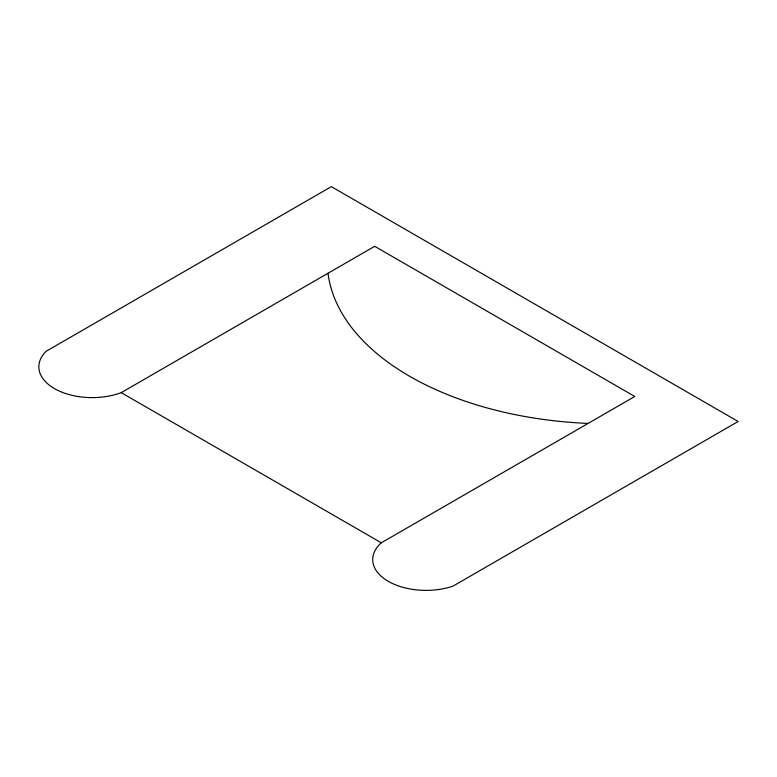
<?xml version="1.0" encoding="UTF-8"?>
<svg xmlns="http://www.w3.org/2000/svg" width="777" height="777" viewBox="0 0 777 777"><rect width="100%" height="100%" fill="white"/><g stroke="black" fill="none" stroke-linecap="round" stroke-linejoin="round"><path stroke-width="1.17" d="M121.231 392.647L374.689 246.309L634.78 396.474L381.322 542.802L121.231 392.647A53.341 30.798 0 0 1 55.4 389.122A53.341 30.798 0 0 1 46.076 351.33L331.342 186.635L738.15 421.493L452.874 586.198A53.341 30.798 0 0 1 387.422 580.817A53.341 30.798 0 0 1 381.322 542.802M588.102 423.426A281.313 162.412 0 0 1 328.011 273.261"/></g></svg>
